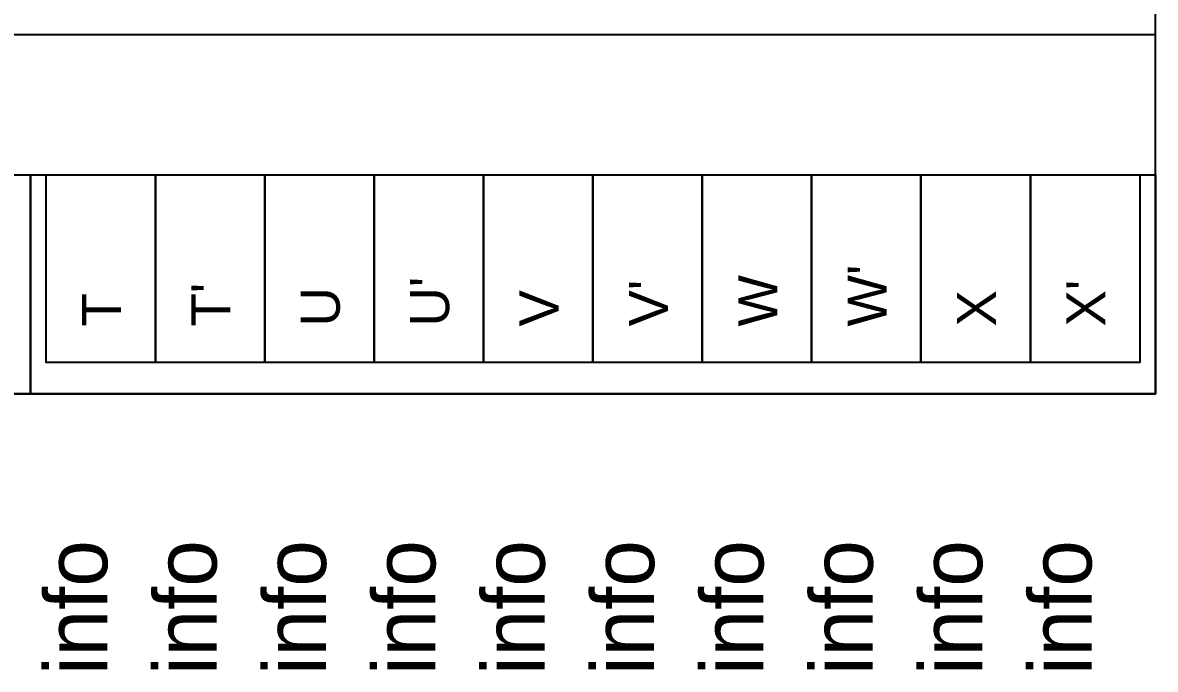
# Model space of a CAD drawing. Header units: millimetres. Extents: x 2151 to 5908, y -441 to 3322.
# Drawn here: x 3162 to 3234.5, y 3174.3 to 3215.7 of the extents above; entities that cross this region are included whole.
import ezdxf

# ---------------------------------------------------------------- set-up
doc = ezdxf.new("R2010")
doc.units = ezdxf.units.MM
doc.layers.add('Gehäuse', color=7, linetype='Continuous')
doc.layers.add('Klemmen', color=7, linetype='Continuous')
doc.styles.add('ARIAL', font='arial.ttf')
doc.styles.add('CP_SIGNAL', font='cp_simplex.shx')

# ---------------------------------------------------------------- blocks, each defined once
blk = doc.blocks.new('Gehäuse_12_TE1')
at = {"layer": 'Gehäuse'}
for p, q in [((0, 23), (216, 23)), ((0, 14), (216, 14))]:
    blk.add_line(p, q, dxfattribs=at)
for points in [[(0, 0), (216, 0), (216, 91), (0, 91)], [(72, 14), (144, 14), (144, 0), (72, 0)], [(144, 14), (216, 14), (216, 0), (144, 0)]]:
    blk.add_lwpolyline(points, close=True, dxfattribs=at)
blk = doc.blocks.new('*U101')
at = {"layer": 'Klemmen'}
for points in [[(-35, 0), (-28, 0), (-28, -12), (-35, -12)], [(-28, 0), (-21, 0), (-21, -12), (-28, -12)], [(-21, 0), (-14, 0), (-14, -12), (-21, -12)], [(-14, 0), (-7, 0), (-7, -12), (-14, -12)], [(-7, 0), (0, 0), (0, -12), (-7, -12)], [(0, 0), (7, 0), (7, -12), (0, -12)], [(7, 0), (14, 0), (14, -12), (7, -12)], [(14, 0), (21, 0), (21, -12), (14, -12)], [(21, 0), (28, 0), (28, -12), (21, -12)], [(28, 0), (35, 0), (35, -12), (28, -12)]]:
    blk.add_lwpolyline(points, close=True, dxfattribs=at)
at = {"layer": 'Klemmen', "style": 'ARIAL'}
for tag, p in [('10', (32.8, -9.7)), ('1', (-30.2, -9.7)), ('2', (-23.2, -9.7)), ('3', (-16.2, -9.7)), ('4', (-9.2, -9.7)), ('5', (-2.2, -9.7)), ('6', (4.8, -9.7)), ('7', (11.8, -9.7)), ('8', (18.8, -9.7)), ('9', (25.8, -9.7))]:
    blk.add_attdef(tag, p, '', height=2.5, rotation=90, dxfattribs=at)
blk = doc.blocks.new('AKS-2416.03')
at = {"layer": 'Gehäuse'}
blk.add_blockref('Gehäuse_12_TE1', (0, 0), dxfattribs=at)
blk.add_blockref('*U101', (180, 14), dxfattribs=at).add_auto_attribs({'1': 'T', '2': "T'", '3': 'U', '4': "U'", '5': 'V', '6': "V'", '7': 'W', '8': "W'", '9': 'X', '10': "X'"})
blk = doc.blocks.new('MDT_CAD_AKS-241603')
blk.add_blockref('AKS-2416.03', (10, 10))

msp = doc.modelspace()

# ---------------------------------------------------------------- block references
msp.add_blockref('MDT_CAD_AKS-241603', (3008.509, 3181.952))

# ---------------------------------------------------------------- texts
at = {"char_height": 4, "width": 50, "attachment_point": 1, "rotation": 90, "style": 'CP_SIGNAL'}
for insert in [(3163.425, 3141.952), (3170.425, 3141.952), (3177.425, 3141.952), (3184.425, 3141.952), (3191.425, 3141.952), (3198.425, 3141.952), (3205.425, 3141.952), (3212.425, 3141.952), (3219.425, 3141.952), (3226.425, 3141.952)]:
    msp.add_mtext('\\pxi0,l1,r0.5,ql;^I^Iinfo', dxfattribs=dict(at, insert=insert))

doc.saveas('drawing.dxf')
